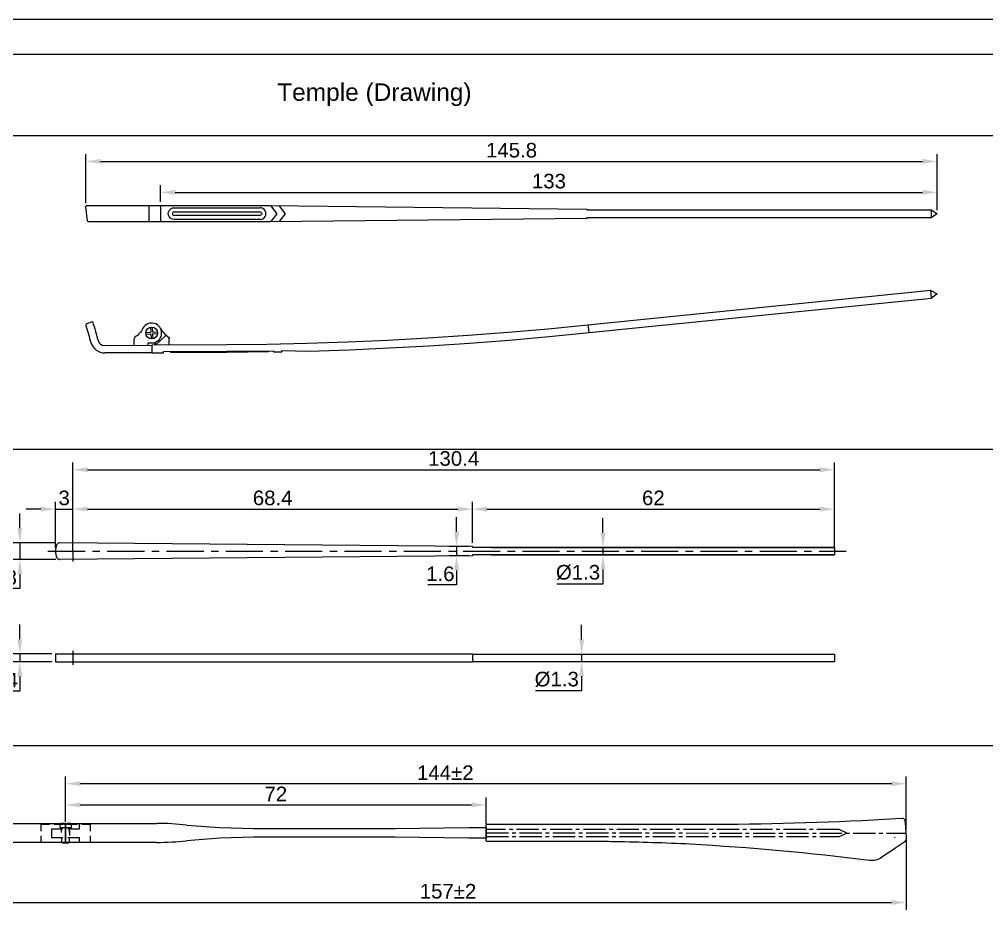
# Model space of a CAD drawing. Header units: millimetres. Extents: x 7018 to 13530, y 4187 to 5692.
# Drawn here: x 7596.6 to 7762.3, y 4669 to 4821.9 of the extents above; entities that cross this region are included whole.
import ezdxf

# ---------------------------------------------------------------- set-up
doc = ezdxf.new("R2010")
doc.units = ezdxf.units.MM
for name, pattern in [('CENTER', [50.8, 31.75, -6.35, 6.35, -6.35]), ('CENTER2', [28.575, 19.05, -3.175, 3.175, -3.175]), ('HIDDEN2', [0.1875, 0.125, -0.0625])]:
    doc.linetypes.add(name, pattern=pattern)
for name, color, linetype in [('Center Line', 2, 'CENTER2'), ('Dimension', 3, 'Continuous'), ('Hidden Line', 1, 'HIDDEN2')]:
    doc.layers.add(name, color=color, linetype=linetype)
doc.styles.get("Standard").update_dxf_attribs({"font": 'arial.ttf'})
doc.styles.add('样式 1', font='romant.shx')
doc.dimstyles.new('ISO-25$0', dxfattribs={"dimtxt": 2.5, "dimasz": 2.5, "dimexe": 0.5, "dimexo": 1, "dimgap": 1, "dimtad": 0, "dimtih": 1, "dimtoh": 1, "dimdec": 1, "dimzin": 10, "dimdsep": 46, "dimlunit": 6, "dimtxsty": '样式 1', "dimcen": 0, "dimclrd": 256, "dimclre": 256, "dimclrt": 7, "dimazin": 0, "dimtfac": 1, "dimtdec": 1, "dimtofl": 0, "dimtmove": 0, "dimatfit": 0, "dimfxl": 1, "dimtolj": 1, "dimtzin": 10, "dimarcsym": 0})

# ---------------------------------------------------------------- blocks, each defined once
blk = doc.blocks.new('*D3190')
at = {"layer": 'Defpoints', "color": 0, "transparency": 16777216}
for p in [(7753.86, 4792.3), (7620.82, 4790.05), (7753.86, 4788.65)]:
    blk.add_point(p, dxfattribs=at)
at = {"layer": 'Dimension', "color": 0, "lineweight": -2, "transparency": 16777216}
for p, q in [((7620.82, 4790.67), (7620.82, 4793.55)), ((7623.32, 4792.3), (7751.36, 4792.3)), ((7753.86, 4789.27), (7753.86, 4793.55))]:
    blk.add_line(p, q, dxfattribs=at)
at = {"layer": 'Dimension', "color": 0, "transparency": 16777216}
for points in [[(7623.32, 4792.72), (7623.32, 4791.89), (7620.82, 4792.3)], [(7751.36, 4792.72), (7751.36, 4791.89), (7753.86, 4792.3)]]:
    blk.add_solid(points, dxfattribs=at)
at = {"layer": 'Dimension', "color": 0, "transparency": 16777216, "insert": (7687.34, 4794.21), "char_height": 2.5, "attachment_point": 5}
blk.add_mtext('133', dxfattribs=at)
blk = doc.blocks.new('*D3191')
at = {"layer": 'Defpoints', "color": 0, "transparency": 16777216}
for p in [(7753.86, 4797.6), (7608.03, 4789.84), (7753.86, 4788.65)]:
    blk.add_point(p, dxfattribs=at)
at = {"layer": 'Dimension', "color": 0, "lineweight": -2, "transparency": 16777216}
for p, q in [((7608.03, 4790.47), (7608.03, 4798.85)), ((7753.86, 4789.27), (7753.86, 4798.85)), ((7610.53, 4797.6), (7751.36, 4797.6))]:
    blk.add_line(p, q, dxfattribs=at)
at = {"layer": 'Dimension', "color": 0, "transparency": 16777216}
for points in [[(7610.53, 4798.02), (7610.53, 4797.18), (7608.03, 4797.6)], [(7751.36, 4798.02), (7751.36, 4797.18), (7753.86, 4797.6)]]:
    blk.add_solid(points, dxfattribs=at)
at = {"layer": 'Dimension', "color": 0, "transparency": 16777216, "insert": (7680.94, 4799.5), "char_height": 2.5, "attachment_point": 5}
blk.add_mtext('145.8', dxfattribs=at)
blk = doc.blocks.new('*D3203')
at = {"layer": 'Defpoints', "color": 0, "transparency": 16777216}
for p in [(7603.52, 4732.29), (7596.71, 4729.45), (7603.52, 4729.45)]:
    blk.add_point(p, dxfattribs=at)
at = {"layer": 'Dimension', "color": 0, "lineweight": -2, "transparency": 16777216}
for p, q in [((7596.71, 4734.79), (7596.71, 4737.29)), ((7602.89, 4732.29), (7595.46, 4732.29)), ((7596.71, 4732.29), (7596.71, 4729.45)), ((7602.89, 4729.45), (7595.46, 4729.45)), ((7596.71, 4726.95), (7596.71, 4724.45)), ((7596.71, 4724.45), (7591.48, 4724.45))]:
    blk.add_line(p, q, dxfattribs=at)
at = {"layer": 'Dimension', "color": 0, "transparency": 16777216}
for points in [[(7596.29, 4734.79), (7597.12, 4734.79), (7596.71, 4732.29)], [(7596.29, 4726.95), (7597.12, 4726.95), (7596.71, 4729.45)]]:
    blk.add_solid(points, dxfattribs=at)
at = {"layer": 'Dimension', "color": 0, "transparency": 16777216, "insert": (7593.78, 4726.35), "char_height": 2.5, "attachment_point": 5}
blk.add_mtext('2.8', dxfattribs=at)
blk = doc.blocks.new('*D3204')
at = {"layer": 'Defpoints', "color": 0, "transparency": 16777216}
for p in [(7736.23, 4738.06), (7674.23, 4731.66), (7736.23, 4731.49)]:
    blk.add_point(p, dxfattribs=at)
at = {"layer": 'Dimension', "color": 0, "lineweight": -2, "transparency": 16777216}
for p, q in [((7674.23, 4732.28), (7674.23, 4739.31)), ((7736.23, 4732.12), (7736.23, 4739.31)), ((7676.73, 4738.06), (7733.73, 4738.06))]:
    blk.add_line(p, q, dxfattribs=at)
at = {"layer": 'Dimension', "color": 0, "transparency": 16777216}
for points in [[(7676.73, 4738.48), (7676.73, 4737.65), (7674.23, 4738.06)], [(7733.73, 4738.48), (7733.73, 4737.65), (7736.23, 4738.06)]]:
    blk.add_solid(points, dxfattribs=at)
at = {"layer": 'Dimension', "color": 0, "transparency": 16777216, "insert": (7705.23, 4739.97), "char_height": 2.5, "attachment_point": 5}
blk.add_mtext('62', dxfattribs=at)
blk = doc.blocks.new('*D3205')
at = {"layer": 'Defpoints', "color": 0, "transparency": 16777216}
for p in [(7736.23, 4744.81), (7605.8, 4730.87), (7736.23, 4730.87)]:
    blk.add_point(p, dxfattribs=at)
at = {"layer": 'Dimension', "color": 0, "lineweight": -2, "transparency": 16777216}
for p, q in [((7605.8, 4731.49), (7605.8, 4746.06)), ((7736.23, 4731.49), (7736.23, 4746.06)), ((7608.3, 4744.81), (7733.73, 4744.81))]:
    blk.add_line(p, q, dxfattribs=at)
at = {"layer": 'Dimension', "color": 0, "transparency": 16777216}
for points in [[(7608.3, 4745.23), (7608.3, 4744.4), (7605.8, 4744.81)], [(7733.73, 4745.23), (7733.73, 4744.4), (7736.23, 4744.81)]]:
    blk.add_solid(points, dxfattribs=at)
at = {"layer": 'Dimension', "color": 0, "transparency": 16777216, "insert": (7671.02, 4746.72), "char_height": 2.5, "attachment_point": 5}
blk.add_mtext('130.4', dxfattribs=at)
blk = doc.blocks.new('*D3206')
at = {"layer": 'Defpoints', "color": 0, "transparency": 16777216}
for p in [(7674.23, 4731.66), (7671.52, 4730.08), (7674.23, 4730.08)]:
    blk.add_point(p, dxfattribs=at)
at = {"layer": 'Dimension', "color": 0, "lineweight": -2, "transparency": 16777216}
for p, q in [((7671.52, 4734.16), (7671.52, 4736.66)), ((7673.6, 4731.66), (7670.27, 4731.66)), ((7671.52, 4731.66), (7671.52, 4730.08)), ((7673.6, 4730.08), (7670.27, 4730.08)), ((7671.52, 4727.58), (7671.52, 4725.08)), ((7671.52, 4725.08), (7666.58, 4725.08))]:
    blk.add_line(p, q, dxfattribs=at)
at = {"layer": 'Dimension', "color": 0, "transparency": 16777216}
for points in [[(7671.1, 4734.16), (7671.94, 4734.16), (7671.52, 4731.66)], [(7671.1, 4727.58), (7671.94, 4727.58), (7671.52, 4730.08)]]:
    blk.add_solid(points, dxfattribs=at)
at = {"layer": 'Dimension', "color": 0, "transparency": 16777216, "insert": (7668.74, 4726.98), "char_height": 2.5, "attachment_point": 5}
blk.add_mtext('1.6', dxfattribs=at)
blk = doc.blocks.new('*D3207')
at = {"layer": 'Defpoints', "color": 0, "transparency": 16777216}
for p in [(7696.26, 4731.49), (7696.26, 4730.24), (7696.59, 4730.24)]:
    blk.add_point(p, dxfattribs=at)
at = {"layer": 'Dimension', "color": 0, "lineweight": -2, "transparency": 16777216}
for p, q in [((7696.59, 4733.99), (7696.59, 4736.49)), ((7696.59, 4731.49), (7696.59, 4730.24)), ((7696.88, 4731.49), (7697.84, 4731.49)), ((7696.88, 4730.24), (7697.84, 4730.24)), ((7696.59, 4727.74), (7696.59, 4725.24)), ((7696.59, 4725.24), (7688.7, 4725.24))]:
    blk.add_line(p, q, dxfattribs=at)
at = {"layer": 'Dimension', "color": 0, "transparency": 16777216}
for points in [[(7696.18, 4733.99), (7697.01, 4733.99), (7696.59, 4731.49)], [(7696.18, 4727.74), (7697.01, 4727.74), (7696.59, 4730.24)]]:
    blk.add_solid(points, dxfattribs=at)
at = {"layer": 'Dimension', "color": 0, "transparency": 16777216, "insert": (7692.33, 4727.21), "char_height": 2.5, "attachment_point": 5}
blk.add_mtext('%%C1.3', dxfattribs=at)
blk = doc.blocks.new('*D3208')
at = {"layer": 'Defpoints', "color": 0, "transparency": 16777216}
for p in [(7602.8, 4713.3), (7596.71, 4711.9), (7602.8, 4711.9)]:
    blk.add_point(p, dxfattribs=at)
at = {"layer": 'Dimension', "color": 0, "lineweight": -2, "transparency": 16777216}
for p, q in [((7596.71, 4715.8), (7596.71, 4718.3)), ((7602.18, 4713.3), (7595.46, 4713.3)), ((7596.71, 4713.3), (7596.71, 4711.9)), ((7602.18, 4711.9), (7595.46, 4711.9)), ((7596.71, 4709.4), (7596.71, 4706.9)), ((7596.71, 4706.9), (7591.78, 4706.9))]:
    blk.add_line(p, q, dxfattribs=at)
at = {"layer": 'Dimension', "color": 0, "transparency": 16777216}
for points in [[(7596.29, 4715.8), (7597.12, 4715.8), (7596.71, 4713.3)], [(7596.29, 4709.4), (7597.12, 4709.4), (7596.71, 4711.9)]]:
    blk.add_solid(points, dxfattribs=at)
at = {"layer": 'Dimension', "color": 0, "transparency": 16777216, "insert": (7593.93, 4708.78), "char_height": 2.5, "attachment_point": 5}
blk.add_mtext('1.4', dxfattribs=at)
blk = doc.blocks.new('*D3209')
at = {"layer": 'Defpoints', "color": 0, "transparency": 16777216}
for p in [(7690.23, 4713.25), (7690.23, 4711.95), (7692.94, 4711.95)]:
    blk.add_point(p, dxfattribs=at)
at = {"layer": 'Dimension', "color": 0, "lineweight": -2, "transparency": 16777216}
for p, q in [((7692.94, 4715.75), (7692.94, 4718.25)), ((7690.85, 4713.25), (7694.19, 4713.25)), ((7692.94, 4713.25), (7692.94, 4711.95)), ((7690.85, 4711.95), (7694.19, 4711.95)), ((7692.94, 4709.45), (7692.94, 4706.95)), ((7692.94, 4706.95), (7685.04, 4706.95))]:
    blk.add_line(p, q, dxfattribs=at)
at = {"layer": 'Dimension', "color": 0, "transparency": 16777216}
for points in [[(7692.52, 4715.75), (7693.36, 4715.75), (7692.94, 4713.25)], [(7692.52, 4709.45), (7693.36, 4709.45), (7692.94, 4711.95)]]:
    blk.add_solid(points, dxfattribs=at)
at = {"layer": 'Dimension', "color": 0, "transparency": 16777216, "insert": (7688.68, 4708.92), "char_height": 2.5, "attachment_point": 5}
blk.add_mtext('%%C1.3', dxfattribs=at)
blk = doc.blocks.new('*D3202')
at = {"layer": 'Defpoints', "color": 0, "transparency": 16777216}
for p in [(7674.23, 4738.06), (7605.8, 4730.87), (7674.23, 4731.66)]:
    blk.add_point(p, dxfattribs=at)
at = {"layer": 'Dimension', "color": 0, "lineweight": -2, "transparency": 16777216}
for p, q in [((7605.8, 4731.49), (7605.8, 4739.31)), ((7674.23, 4732.28), (7674.23, 4739.31)), ((7608.3, 4738.06), (7671.73, 4738.06))]:
    blk.add_line(p, q, dxfattribs=at)
at = {"layer": 'Dimension', "color": 0, "transparency": 16777216}
for points in [[(7608.3, 4738.48), (7608.3, 4737.65), (7605.8, 4738.06)], [(7671.73, 4738.48), (7671.73, 4737.65), (7674.23, 4738.06)]]:
    blk.add_solid(points, dxfattribs=at)
at = {"layer": 'Dimension', "color": 0, "transparency": 16777216, "insert": (7640.02, 4739.97), "char_height": 2.5, "attachment_point": 5}
blk.add_mtext('68.4', dxfattribs=at)
blk = doc.blocks.new('*D3210')
at = {"layer": 'Defpoints', "color": 0, "transparency": 16777216}
for p in [(7605.8, 4738.06), (7602.8, 4730.87), (7605.8, 4730.87)]:
    blk.add_point(p, dxfattribs=at)
at = {"layer": 'Dimension', "color": 0, "lineweight": -2, "transparency": 16777216}
for p, q in [((7602.8, 4731.49), (7602.8, 4739.31)), ((7605.8, 4731.49), (7605.8, 4739.31)), ((7600.3, 4738.06), (7597.8, 4738.06)), ((7602.8, 4738.06), (7605.8, 4738.06)), ((7608.3, 4738.06), (7610.8, 4738.06))]:
    blk.add_line(p, q, dxfattribs=at)
at = {"layer": 'Dimension', "color": 0, "transparency": 16777216}
for points in [[(7600.3, 4738.48), (7600.3, 4737.65), (7602.8, 4738.06)], [(7608.3, 4738.48), (7608.3, 4737.65), (7605.8, 4738.06)]]:
    blk.add_solid(points, dxfattribs=at)
at = {"layer": 'Dimension', "color": 0, "transparency": 16777216, "insert": (7604.3, 4739.97), "char_height": 2.5, "attachment_point": 5}
blk.add_mtext('3', dxfattribs=at)
blk = doc.blocks.new('*D3216')
at = {"layer": 'Defpoints', "color": 0, "transparency": 16777216}
for p in [(7676.58, 4687.42), (7604.55, 4683.88), (7676.58, 4683.55)]:
    blk.add_point(p, dxfattribs=at)
at = {"layer": 'Dimension', "color": 0, "lineweight": -2, "transparency": 16777216}
for p, q in [((7604.55, 4684.5), (7604.55, 4688.67)), ((7676.58, 4684.18), (7676.58, 4688.67)), ((7607.05, 4687.42), (7674.08, 4687.42))]:
    blk.add_line(p, q, dxfattribs=at)
at = {"layer": 'Dimension', "color": 0, "transparency": 16777216}
for points in [[(7607.05, 4687.83), (7607.05, 4687), (7604.55, 4687.42)], [(7674.08, 4687.83), (7674.08, 4687), (7676.58, 4687.42)]]:
    blk.add_solid(points, dxfattribs=at)
at = {"layer": 'Dimension', "color": 0, "transparency": 16777216, "insert": (7640.56, 4689.3), "char_height": 2.5, "attachment_point": 5}
blk.add_mtext('72', dxfattribs=at)
blk = doc.blocks.new('*D3215')
at = {"layer": 'Defpoints', "color": 0, "transparency": 16777216}
for p in [(7604.55, 4691.06), (7604.55, 4683.88), (7748.56, 4681.8)]:
    blk.add_point(p, dxfattribs=at)
at = {"layer": 'Dimension', "color": 0, "lineweight": -2, "transparency": 16777216}
for p, q in [((7604.55, 4684.5), (7604.55, 4692.31)), ((7746.06, 4691.06), (7607.05, 4691.06)), ((7748.56, 4682.43), (7748.56, 4692.31))]:
    blk.add_line(p, q, dxfattribs=at)
at = {"layer": 'Dimension', "color": 0, "transparency": 16777216}
for points in [[(7607.05, 4691.48), (7607.05, 4690.65), (7604.55, 4691.06)], [(7746.06, 4691.48), (7746.06, 4690.65), (7748.56, 4691.06)]]:
    blk.add_solid(points, dxfattribs=at)
at = {"layer": 'Dimension', "color": 0, "transparency": 16777216, "insert": (7669.59, 4692.94), "char_height": 2.5, "attachment_point": 5}
blk.add_mtext('144±2', dxfattribs=at)
blk = doc.blocks.new('*D3217')
at = {"layer": 'Defpoints', "color": 0, "transparency": 16777216}
for p in [(7591.56, 4683.8), (7748.55, 4682.04), (7748.55, 4670.72)]:
    blk.add_point(p, dxfattribs=at)
at = {"layer": 'Dimension', "color": 0, "lineweight": -2, "transparency": 16777216}
for p, q in [((7591.56, 4683.17), (7591.56, 4669.47)), ((7748.55, 4681.42), (7748.55, 4669.47)), ((7594.06, 4670.72), (7746.05, 4670.72))]:
    blk.add_line(p, q, dxfattribs=at)
at = {"layer": 'Dimension', "color": 0, "transparency": 16777216}
for points in [[(7594.06, 4671.14), (7594.06, 4670.31), (7591.56, 4670.72)], [(7746.05, 4671.14), (7746.05, 4670.31), (7748.55, 4670.72)]]:
    blk.add_solid(points, dxfattribs=at)
at = {"layer": 'Dimension', "color": 0, "transparency": 16777216, "insert": (7670.06, 4672.63), "char_height": 2.5, "attachment_point": 5}
blk.add_mtext('157±2', dxfattribs=at)

msp = doc.modelspace()

# ---------------------------------------------------------------- linework, layer by layer
for p, q in [((7927.972, 4815.918), (7518.716, 4815.918)), ((7531.273, 4802.029), (7927.711, 4802.029)), ((7693.811, 4789.299), (7752.859, 4789.299)), ((7693.811, 4787.999), (7752.859, 4787.999)), ((7608.22, 4769.85), (7609.172, 4770.168)), ((7694.214, 4768.296), (7694.07, 4769.687)), ((7611.126, 4766.103), (7619.297, 4766.142)), ((7619.296, 4766.142), (7619.291, 4764.842)), ((7619.291, 4764.842), (7611.29, 4764.805)), ((7531.534, 4748.326), (7927.972, 4748.326)), ((7674.23, 4731.656), (7603.517, 4732.286)), ((7677.442, 4731.494), (7736.23, 4731.494)), ((7674.23, 4730.078), (7603.517, 4729.447)), ((7677.442, 4730.24), (7736.23, 4730.24)), ((7602.803, 4713.3), (7602.803, 4711.9)), ((7674.23, 4713.3), (7674.23, 4711.9)), ((7736.23, 4713.25), (7736.23, 4711.95)), ((7531.534, 4697.594), (7927.972, 4697.594)), ((7604.352, 4684.251), (7620.196, 4684.251)), ((7604.543, 4681.012), (7604.543, 4684.251)), ((7604.543, 4684.251), (7604.543, 4681.012)), ((7625.244, 4683.933), (7630.959, 4683.552)), ((7630.959, 4683.552), (7636.737, 4683.362)), ((7636.737, 4683.362), (7661.024, 4683.362)), ((7661.024, 4683.362), (7673.597, 4683.552)), ((7673.597, 4683.552), (7676.582, 4683.552)), ((7676.582, 4683.552), (7676.582, 4681.711)), ((7620.196, 4681.012), (7604.543, 4681.012)), ((7630.959, 4681.711), (7625.244, 4681.266)), ((7636.737, 4681.901), (7630.959, 4681.711)), ((7661.024, 4681.901), (7636.737, 4681.901)), ((7673.597, 4681.711), (7661.024, 4681.901)), ((7676.582, 4681.711), (7673.597, 4681.711)), ((7746.558, 4681.901), (7746.558, 4681.8))]:
    msp.add_line(p, q)
at = {"color": 1, "ltscale": 1000}
for p, q in [((7619.092, 4769.221), (7619.141, 4768.367)), ((7619.392, 4769.238), (7619.441, 4768.384)), ((7618.287, 4768.318), (7619.141, 4768.367)), ((7618.304, 4768.018), (7619.158, 4768.067)), ((7619.158, 4768.067), (7619.207, 4767.213)), ((7619.441, 4768.384), (7620.284, 4768.432)), ((7619.458, 4768.084), (7620.301, 4768.132)), ((7619.458, 4768.084), (7619.507, 4767.23))]:
    msp.add_line(p, q, dxfattribs=at)
for points in [[(7932.01, 4524.918), (7932.01, 4821.918), (7512.01, 4821.918), (7512.01, 4524.918)], [(7752.859, 4789.299), (7753.859, 4788.649), (7752.859, 4787.999)], [(7752.756, 4775.491), (7753.816, 4774.946), (7752.887, 4774.198)]]:
    msp.add_lwpolyline(points, close=True)
for points in [[(7693.811, 4787.999), (7693.811, 4787.845), (7639.58, 4787.252), (7608.514, 4787.252, -0.3798741), (7608.315, 4787.428), (7608.03, 4789.823, -0.4494076), (7608.228, 4790.046), (7639.58, 4790.046), (7693.811, 4789.432), (7693.811, 4789.299)], [(7623.144, 4787.656, -1.0000001), (7623.144, 4789.667), (7637.856, 4789.667)], [(7623.145, 4788.968), (7637.857, 4788.968, -1.0000001), (7637.857, 4788.355), (7623.145, 4788.355)], [(7619.651, 4766.558, 1.5625564), (7617.803, 4769.041, -0.1135433), (7616.428, 4767.493, 0.2435946), (7616.292, 4767.243)], [(7620.782, 4769.066, 0.111341), (7622.176, 4767.529, -0.2435696), (7622.311, 4767.279)], [(7736.23, 4731.494), (7674.39, 4731.494, -0.4142136), (7674.23, 4731.654), (7674.23, 4731.656)], [(7736.23, 4730.24), (7674.39, 4730.24, 0.4142136), (7674.23, 4730.08), (7674.23, 4730.078)], [(7699.582, 4684.124), (7713.951, 4684.124), (7715.919, 4684.124, 0.0130035), (7746.717, 4685.076), (7747.869, 4685.148, -0.396187), (7748.291, 4684.799), (7748.431, 4683.679), (7748.558, 4681.901), (7748.558, 4681.8, -0.2483286), (7748.12, 4680.974), (7746.59, 4679.933), (7744.282, 4678.394, -0.1798628), (7742.247, 4677.913, 0.0167585), (7711.538, 4680.695, 0.0089664), (7698.649, 4681.105)], [(7698.649, 4681.105, 0.0119863), (7697.211, 4681.139), (7676.782, 4681.139, -0.4142136), (7676.582, 4681.339), (7676.582, 4683.924, -0.4142136), (7676.782, 4684.124), (7699.582, 4684.124)]]:
    msp.add_lwpolyline(points, format="xyb")
for points in [[(7618.814, 4790.046), (7618.814, 4787.252)], [(7620.825, 4790.046), (7620.825, 4787.252)], [(7639.685, 4787.252), (7640.807, 4788.649), (7639.685, 4790.046)], [(7641.138, 4787.269), (7642.225, 4788.649), (7641.125, 4790.025)], [(7637.857, 4787.656), (7623.145, 4787.656)], [(7752.756, 4775.491), (7687.228, 4768.899), (7680.35, 4768.294), (7673.488, 4767.775), (7666.601, 4767.318), (7659.73, 4766.947), (7652.835, 4766.637), (7645.934, 4766.413), (7639.051, 4766.274), (7632.163, 4766.199), (7619.297, 4766.142)], [(7619.291, 4764.842), (7621.305, 4764.851), (7621.293, 4765.063), (7632.167, 4765.112), (7640.156, 4765.186), (7640.167, 4764.996), (7641.607, 4765.015), (7641.595, 4765.226), (7646.265, 4765.133), (7653.122, 4765.355), (7659.995, 4765.663), (7666.843, 4766.033), (7673.708, 4766.488), (7680.548, 4767.006), (7687.383, 4767.609), (7752.887, 4774.198)], [(7616.293, 4766.129), (7616.292, 4767.243)], [(7621.776, 4767.843), (7619.938, 4766.147)], [(7622.312, 4766.155), (7622.311, 4767.279)], [(7618.681, 4766.141), (7618.679, 4766.554), (7619.888, 4766.559), (7619.889, 4766.146)], [(7639.308, 4765.18), (7639.298, 4764.989), (7632.158, 4764.899), (7622.598, 4764.862), (7622.609, 4765.069)], [(7736.23, 4731.494), (7736.23, 4730.24)], [(7602.803, 4713.3), (7674.23, 4713.3)], [(7674.23, 4713.25), (7736.23, 4713.25)], [(7602.803, 4711.9), (7674.23, 4711.9)], [(7674.23, 4711.95), (7736.23, 4711.95)]]:
    msp.add_lwpolyline(points)
msp.add_lwpolyline([(7593.685, 4684.251), (7604.543, 4684.251), (7604.543, 4681.012), (7593.939, 4681.012, 0.0070429), (7592.669, 4680.949), (7592.363, 4680.949, -0.3507811), (7592.168, 4681.105), (7591.562, 4683.798, -0.427743), (7591.723, 4684.039), (7592.498, 4684.176, -0.0297079)], format="xyb", close=True)
msp.add_circle((7619.3, 4768.226), 1.005)
for centre, radius, start, end in [((7623.144, 4788.661), 0.307, 89.99999, 270.00001), ((7637.857, 4788.661), 1.005, 269.99999, 90.00001), ((7608.315, 4769.566), 0.3, 108.41458, 196.00915), ((7778.546, 4818.408), 177.4, 196.00915, 196.98876), ((7778.546, 4818.408), 176.11, 195.89793, 197.03696), ((7611.279, 4767.305), 2.5, 196.98876, 270.26464), ((7611.121, 4767.103), 1, 197.03696, 270.27212), ((7605.454, 4730.849), 2.652, 153.98612, 179.61119), ((7605.454, 4730.885), 2.652, 180.38881, 206.01388), ((7603.517, 4731.786), 0.5, 89.36802, 153.15482), ((7603.517, 4729.947), 0.5, 206.84518, 270.63198), ((7620.614, 4650.618), 33.635, 82.08899, 90.71348), ((7620.181, 4731.603), 50.591, 270.01694, 275.74382)]:
    msp.add_arc(centre, radius, start, end)
at = {"layer": 'Center Line', "linetype": 'CENTER', "ltscale": 0.2}
for q in [(7605.803, 4732.661), (7605.803, 4729.073)]:
    msp.add_line((7605.803, 4730.867), q, dxfattribs=at)
at = {"layer": 'Center Line', "ltscale": 0.2}
msp.add_line((7676.582, 4682.631), (7748.508, 4682.6), dxfattribs=at)
at = {"layer": 'Center Line', "linetype": 'CENTER', "ltscale": 0.2}
for points in [[(7601.53, 4730.867), (7738.264, 4730.867)], [(7605.803, 4713.8), (7605.803, 4711.4)]]:
    msp.add_lwpolyline(points, dxfattribs=at)
at = {"layer": 'Center Line', "color": 1, "ltscale": 0.2}
msp.add_lwpolyline([(7604.352, 4684.264), (7603.76, 4684.264), (7603.548, 4684.052), (7603.548, 4683.544), (7605.241, 4683.544), (7605.538, 4683.544), (7605.538, 4684.052), (7605.368, 4684.264), (7604.733, 4684.264), (7604.733, 4684.052), (7604.352, 4684.052)], close=True, dxfattribs=at)
for points in [[(7601.77, 4684.052), (7600.288, 4684.052), (7600.288, 4682.952)], [(7604.098, 4683.248), (7602.151, 4683.248), (7602.151, 4681.851), (7604.098, 4681.851)], [(7604.141, 4684.052), (7602.574, 4684.052)], [(7603.844, 4682.698), (7603.844, 4683.544)], [(7606.892, 4684.052), (7606.892, 4683.248), (7604.903, 4683.248)], [(7606.554, 4684.052), (7604.945, 4684.052)], [(7605.241, 4682.698), (7605.241, 4683.544)], [(7605.241, 4683.036), (7605.241, 4682.19)], [(7608.797, 4682.952), (7608.797, 4684.052), (7607.316, 4684.052)], [(7676.582, 4682.028), (7737.055, 4682.028), (7738.389, 4682.6), (7737.055, 4683.235), (7676.582, 4683.235)], [(7600.288, 4682.147), (7600.288, 4681.047), (7601.77, 4681.047)], [(7602.574, 4681.047), (7603.844, 4681.047)], [(7603.844, 4681.893), (7603.844, 4681.047), (7604.056, 4680.92), (7605.03, 4680.92), (7605.241, 4681.047), (7605.241, 4681.893)], [(7604.903, 4681.851), (7606.892, 4681.851), (7606.892, 4681.047)], [(7605.241, 4681.047), (7606.554, 4681.047)], [(7607.316, 4681.047), (7608.797, 4681.047), (7608.797, 4682.147)]]:
    msp.add_lwpolyline(points, dxfattribs=at)
at = {"layer": 'Hidden Line', "ltscale": 2.5}
msp.add_line((7604.543, 4684.052), (7604.543, 4680.92), dxfattribs=at)

# ---------------------------------------------------------------- texts
at = {"insert": (7657.44, 4809.011), "char_height": 2.99966, "width": 46.92869, "attachment_point": 5}
msp.add_mtext('Temple (Drawing)', dxfattribs=at)

# ---------------------------------------------------------------- dimensions: what is measured, and where the dimension line sits
at = {"layer": 'Dimension'}
for base, p1, p2, override, picture, middle in [((7753.859, 4797.601), (7608.028, 4789.84), (7753.859, 4788.649), {"dimexe": 1.25, "dimexo": 0.625, "dimgap": 0.625, "dimtad": 1, "dimtih": 0, "dimtoh": 0, "dimzin": 8, "dimlunit": 2, "dimtxsty": 'Standard', "dimcen": 2.5, "dimclrd": 0, "dimclre": 0, "dimclrt": 0, "dimadec": 0, "dimtdec": 2, "dimtofl": 1, "dimatfit": 3, "dimtolj": 0, "dimtzin": 8}, '*D3191', (7680.943, 4799.502)), ((7753.859, 4792.305), (7620.825, 4790.046), (7753.859, 4788.649), {"dimexe": 1.25, "dimexo": 0.625, "dimgap": 0.625, "dimtad": 1, "dimtih": 0, "dimtoh": 0, "dimzin": 8, "dimlunit": 2, "dimtxsty": 'Standard', "dimcen": 2.5, "dimclrd": 0, "dimclre": 0, "dimclrt": 0, "dimadec": 0, "dimtdec": 2, "dimtofl": 1, "dimatfit": 3, "dimtolj": 0, "dimtzin": 8}, '*D3190', (7687.342, 4794.207)), ((7736.23, 4744.814), (7605.803, 4730.867), (7736.23, 4730.867), {"dimexe": 1.25, "dimexo": 0.625, "dimgap": 0.625, "dimtad": 1, "dimzin": 8, "dimlunit": 2, "dimpost": '<>', "dimtxsty": 'Standard', "dimcen": 2.5, "dimclrd": 0, "dimclre": 0, "dimclrt": 0, "dimadec": 0, "dimtdec": 2, "dimtofl": 1, "dimatfit": 3, "dimtolj": 0, "dimtzin": 8}, '*D3205', (7671.017, 4746.717)), ((7605.803, 4738.064), (7602.803, 4730.867), (7605.803, 4730.867), {"dimexe": 1.25, "dimexo": 0.625, "dimgap": 0.625, "dimtad": 1, "dimzin": 8, "dimlunit": 2, "dimpost": '<>', "dimtxsty": 'Standard', "dimcen": 2.5, "dimclrd": 0, "dimclre": 0, "dimclrt": 0, "dimadec": 0, "dimtdec": 2, "dimtofl": 1, "dimatfit": 3, "dimtolj": 0, "dimtzin": 8}, '*D3210', (7604.303, 4739.966)), ((7674.23, 4738.064), (7605.803, 4730.867), (7674.23, 4731.656), {"dimexe": 1.25, "dimexo": 0.625, "dimgap": 0.625, "dimtad": 1, "dimzin": 8, "dimlunit": 2, "dimpost": '<>', "dimtxsty": 'Standard', "dimcen": 2.5, "dimclrd": 0, "dimclre": 0, "dimclrt": 0, "dimadec": 0, "dimtdec": 2, "dimtofl": 1, "dimatfit": 3, "dimtolj": 0, "dimtzin": 8}, '*D3202', (7640.017, 4739.965)), ((7736.23, 4738.064), (7674.23, 4731.656), (7736.23, 4731.494), {"dimexe": 1.25, "dimexo": 0.625, "dimgap": 0.625, "dimtad": 1, "dimzin": 8, "dimlunit": 2, "dimpost": '<>', "dimtxsty": 'Standard', "dimcen": 2.5, "dimclrd": 0, "dimclre": 0, "dimclrt": 0, "dimadec": 0, "dimtdec": 2, "dimtofl": 1, "dimatfit": 3, "dimtolj": 0, "dimtzin": 8}, '*D3204', (7705.23, 4739.965)), ((7676.582, 4687.416), (7604.546, 4683.88), (7676.582, 4683.552), {"dimexe": 1.25, "dimexo": 0.625, "dimgap": 0.625, "dimtad": 1, "dimtih": 0, "dimtoh": 0, "dimzin": 8, "dimlunit": 2, "dimtxsty": 'Standard', "dimcen": 2.5, "dimclrd": 0, "dimclre": 0, "dimclrt": 0, "dimadec": 0, "dimtdec": 2, "dimtofl": 1, "dimatfit": 3, "dimtolj": 0, "dimtzin": 8}, '*D3216', (7640.564, 4689.296)), ((7748.548, 4670.725), (7591.562, 4683.798), (7748.548, 4682.043), {"dimexe": 1.25, "dimexo": 0.625, "dimgap": 0.625, "dimtad": 1, "dimzin": 8, "dimlunit": 2, "dimpost": '<>', "dimtxsty": 'Standard', "dimcen": 2.5, "dimclrd": 0, "dimclre": 0, "dimclrt": 0, "dimadec": 0, "dimtol": 1, "dimtp": 2, "dimtm": 2, "dimtdec": 2, "dimtofl": 1, "dimatfit": 3, "dimtolj": 0, "dimtzin": 8}, '*D3217', (7670.055, 4672.626))]:
    dim = msp.add_linear_dim(base=base, p1=p1, p2=p2, dimstyle='ISO-25$0', override=override, dxfattribs=at)
    dim.commit()
    dim.dimension.update_dxf_attribs({"geometry": picture, "text_midpoint": middle})
for base, p1, p2, picture, middle in [((7596.706, 4729.447), (7603.517, 4732.286), (7603.517, 4729.447), '*D3203', (7593.781, 4726.349)), ((7671.519, 4730.078), (7674.23, 4731.656), (7674.23, 4730.078), '*D3206', (7668.737, 4726.979)), ((7596.706, 4711.9), (7602.803, 4713.3), (7602.803, 4711.9), '*D3208', (7593.928, 4708.78))]:
    dim = msp.add_linear_dim(base=base, p1=p1, p2=p2, angle=90, dimstyle='ISO-25$0', override={"dimexe": 1.25, "dimexo": 0.625, "dimgap": 0.625, "dimtad": 1, "dimzin": 8, "dimlunit": 2, "dimpost": '<>', "dimtxsty": 'Standard', "dimcen": 2.5, "dimclrd": 0, "dimclre": 0, "dimclrt": 0, "dimadec": 0, "dimtdec": 2, "dimtofl": 1, "dimatfit": 3, "dimtolj": 0, "dimtzin": 8}, dxfattribs=at)
    dim.commit()
    dim.dimension.update_dxf_attribs({"geometry": picture, "text_midpoint": middle})
for base, p1, p2, picture, middle in [((7696.594, 4730.24), (7696.256, 4731.494), (7696.256, 4730.24), '*D3207', (7692.333, 4727.211)), ((7692.941, 4711.95), (7690.229, 4713.25), (7690.229, 4711.95), '*D3209', (7688.681, 4708.921))]:
    dim = msp.add_linear_dim(base=base, p1=p1, p2=p2, angle=90, text='%%C<>', dimstyle='ISO-25$0', override={"dimexe": 1.25, "dimexo": 0.625, "dimgap": 0.625, "dimtad": 1, "dimzin": 8, "dimlunit": 2, "dimpost": '<>', "dimtxsty": 'Standard', "dimcen": 2.5, "dimclrd": 0, "dimclre": 0, "dimclrt": 0, "dimadec": 0, "dimtdec": 2, "dimtofl": 1, "dimatfit": 3, "dimtolj": 0, "dimtzin": 8}, dxfattribs=at)
    dim.commit()
    dim.dimension.update_dxf_attribs({"geometry": picture, "text_midpoint": middle})
dim = msp.add_linear_dim(base=(7604.546, 4691.064), p1=(7748.558, 4681.8), p2=(7604.546, 4683.88), dimstyle='ISO-25$0', override={"dimexe": 1.25, "dimexo": 0.625, "dimgap": 0.625, "dimtad": 1, "dimzin": 8, "dimlunit": 2, "dimpost": '<>', "dimtxsty": 'Standard', "dimcen": 2.5, "dimclrd": 0, "dimclre": 0, "dimclrt": 0, "dimadec": 0, "dimtol": 1, "dimtp": 2, "dimtm": 2, "dimtdec": 2, "dimtofl": 1, "dimatfit": 3, "dimtolj": 0, "dimtzin": 8}, dxfattribs=at)
dim.commit()
dim.dimension.update_dxf_attribs({"geometry": '*D3215', "text_midpoint": (7669.586, 4691.064), "dimtype": 160})

doc.saveas('drawing.dxf')
